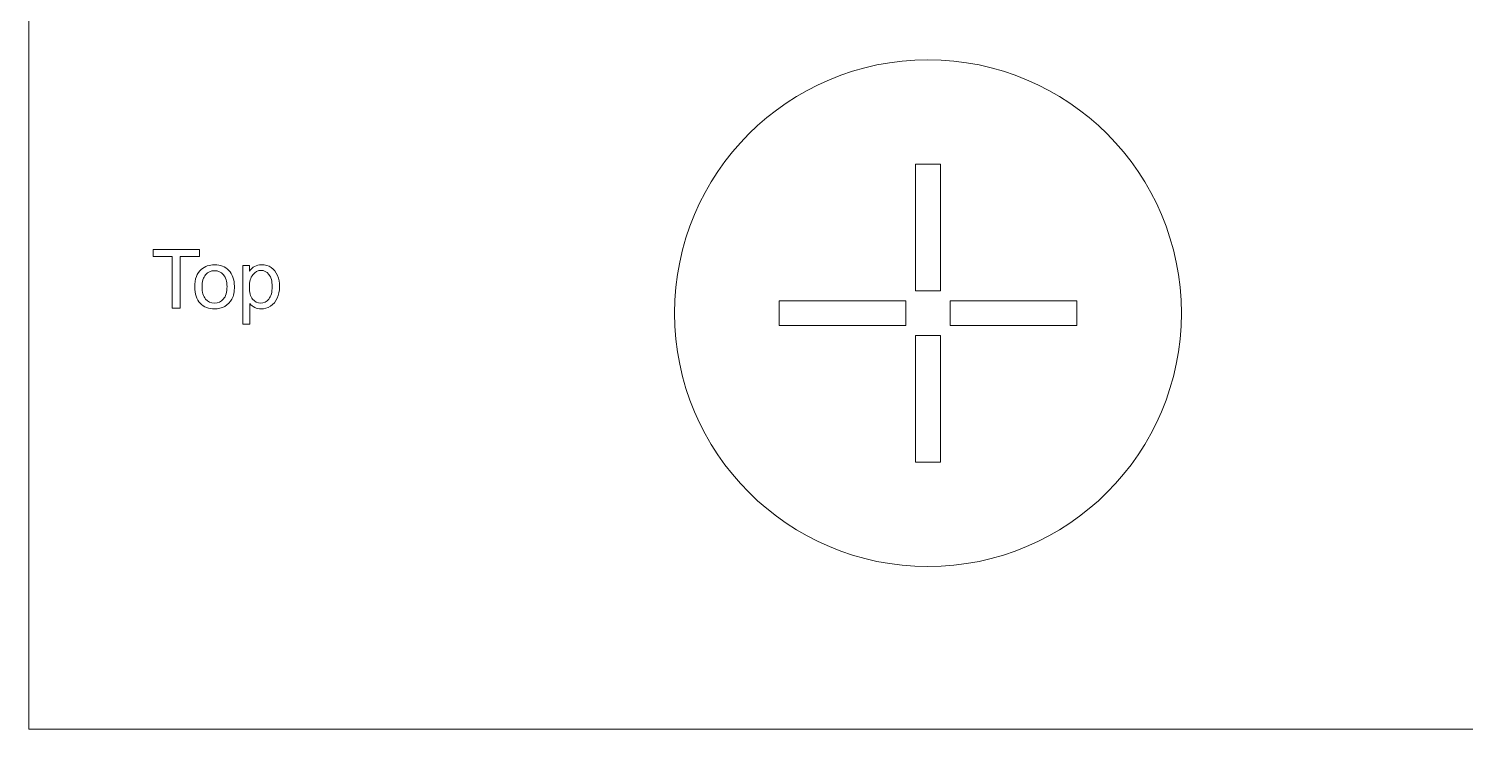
# Model space of a CAD drawing. Header units: millimetres. Extents: x -287 to 263, y -684 to 226.
# Drawn here: x -269.5 to -102.8, y -561.3 to -480 of the extents above; entities that cross this region are included whole.
import ezdxf

# ---------------------------------------------------------------- set-up
doc = ezdxf.new("R2010")
doc.units = ezdxf.units.MM
doc.header["$MEASUREMENT"] = 0
doc.layers.add('Layer 1', color=7, linetype='Continuous')

msp = doc.modelspace()

# ---------------------------------------------------------------- linework, layer by layer
at = {"layer": 'Layer 1', "lineweight": 9}
for points, knots in [([(-269.4627, -312.8832), (-269.4627, -312.8832), (87.7603, -312.8832), (87.7603, -312.8832), (87.7603, -312.8832), (87.7603, -312.8832), (87.7603, -561.3221), (87.7603, -561.3221), (87.7603, -561.3221), (87.7603, -561.3221), (-269.4627, -561.3221), (-269.4627, -561.3221), (-269.4627, -561.3221), (-269.4627, -561.3221), (-269.4627, -312.8832), (-269.4627, -312.8832)], [0, 0, 0, 0, 0.2, 0.2, 0.2, 0.2, 0.4, 0.4, 0.4, 0.4, 0.6, 0.6, 0.6, 0.6, 1, 1, 1, 1]), ([(-194.5214, -513.0344), (-194.5214, -496.7965), (-181.3582, -483.6333), (-165.1203, -483.6333), (-165.1203, -483.6333), (-148.8825, -483.6333), (-135.7192, -496.7966), (-135.7192, -513.0344), (-135.7192, -513.0344), (-135.7192, -529.2722), (-148.8825, -542.4354), (-165.1203, -542.4354), (-165.1203, -542.4354), (-181.3582, -542.4354), (-194.5214, -529.2722), (-194.5214, -513.0344)], [0, 0, 0, 0, 0.2, 0.2, 0.2, 0.2, 0.4, 0.4, 0.4, 0.4, 0.6, 0.6, 0.6, 0.6, 1, 1, 1, 1]), ([(-166.561, -510.4548), (-166.561, -510.4548), (-163.6797, -510.4548), (-163.6797, -510.4548), (-163.6797, -510.4548), (-163.6797, -510.4548), (-163.6797, -495.7542), (-163.6797, -495.7542), (-163.6797, -495.7542), (-163.6797, -495.7542), (-166.561, -495.7542), (-166.561, -495.7542), (-166.561, -495.7542), (-166.561, -495.7542), (-166.561, -510.4548), (-166.561, -510.4548)], [0, 0, 0, 0, 0.2, 0.2, 0.2, 0.2, 0.4, 0.4, 0.4, 0.4, 0.6, 0.6, 0.6, 0.6, 1, 1, 1, 1]), ([(-252.8005, -512.4414), (-252.8005, -512.4414), (-252.8005, -506.4541), (-252.8005, -506.4541), (-252.8005, -506.4541), (-252.8005, -506.4541), (-255.0362, -506.4541), (-255.0362, -506.4541), (-255.0362, -506.4541), (-255.0362, -506.4541), (-255.0362, -505.6584), (-255.0362, -505.6584), (-255.0362, -505.6584), (-255.0362, -505.6584), (-249.6647, -505.6584), (-249.6647, -505.6584), (-249.6647, -505.6584), (-249.6647, -505.6584), (-249.6647, -506.4541), (-249.6647, -506.4541), (-249.6647, -506.4541), (-249.6647, -506.4541), (-251.9005, -506.4541), (-251.9005, -506.4541), (-251.9005, -506.4541), (-251.9005, -506.4541), (-251.9005, -512.4414), (-251.9005, -512.4414), (-251.9005, -512.4414), (-251.9005, -512.4414), (-252.8005, -512.4414), (-252.8005, -512.4414)], [0, 0, 0, 0, 0.11111111, 0.11111111, 0.11111111, 0.11111111, 0.22222222, 0.22222222, 0.22222222, 0.22222222, 0.33333333, 0.33333333, 0.33333333, 0.33333333, 0.44444444, 0.44444444, 0.44444444, 0.44444444, 0.55555556, 0.55555556, 0.55555556, 0.55555556, 0.66666667, 0.66666667, 0.66666667, 0.66666667, 0.77777778, 0.77777778, 0.77777778, 0.77777778, 1, 1, 1, 1]), ([(-250.2047, -509.983), (-250.2047, -509.0751), (-249.952, -508.4025), (-249.4452, -507.9652), (-249.4452, -507.9652), (-249.0236, -507.602), (-248.5073, -507.4204), (-247.8995, -507.4204), (-247.8995, -507.4204), (-247.2253, -507.4204), (-246.6726, -507.6415), (-246.2432, -508.0836), (-246.2432, -508.0836), (-245.8153, -508.5241), (-245.6006, -509.1351), (-245.6006, -509.9136), (-245.6006, -509.9136), (-245.6006, -510.5451), (-245.6953, -511.0409), (-245.8848, -511.4025), (-245.8848, -511.4025), (-246.0742, -511.764), (-246.3505, -512.0451), (-246.7137, -512.2456), (-246.7137, -512.2456), (-247.0753, -512.4461), (-247.4716, -512.5456), (-247.8995, -512.5456), (-247.8995, -512.5456), (-248.5879, -512.5456), (-249.1436, -512.3261), (-249.5684, -511.8856), (-249.5684, -511.8856), (-249.9931, -511.4451), (-250.2047, -510.8104), (-250.2047, -509.983)], [0, 0, 0, 0, 0.1, 0.1, 0.1, 0.1, 0.2, 0.2, 0.2, 0.2, 0.3, 0.3, 0.3, 0.3, 0.4, 0.4, 0.4, 0.4, 0.5, 0.5, 0.5, 0.5, 0.6, 0.6, 0.6, 0.6, 0.7, 0.7, 0.7, 0.7, 0.8, 0.8, 0.8, 0.8, 1, 1, 1, 1]), ([(-249.3521, -509.9846), (-249.3521, -510.613), (-249.2147, -511.0835), (-248.94, -511.3946), (-248.94, -511.3946), (-248.6637, -511.7072), (-248.3179, -511.8635), (-247.8995, -511.8635), (-247.8995, -511.8635), (-247.4858, -511.8635), (-247.1416, -511.7072), (-246.8653, -511.393), (-246.8653, -511.393), (-246.5905, -511.0788), (-246.4532, -510.6004), (-246.4532, -509.9578), (-246.4532, -509.9578), (-246.4532, -509.3515), (-246.5921, -508.892), (-246.8684, -508.5809), (-246.8684, -508.5809), (-247.1447, -508.2683), (-247.4889, -508.112), (-247.8995, -508.112), (-247.8995, -508.112), (-248.3179, -508.112), (-248.6637, -508.2667), (-248.94, -508.5778), (-248.94, -508.5778), (-249.2147, -508.8888), (-249.3521, -509.3578), (-249.3521, -509.9846)], [0, 0, 0, 0, 0.11111111, 0.11111111, 0.11111111, 0.11111111, 0.22222222, 0.22222222, 0.22222222, 0.22222222, 0.33333333, 0.33333333, 0.33333333, 0.33333333, 0.44444444, 0.44444444, 0.44444444, 0.44444444, 0.55555556, 0.55555556, 0.55555556, 0.55555556, 0.66666667, 0.66666667, 0.66666667, 0.66666667, 0.77777778, 0.77777778, 0.77777778, 0.77777778, 1, 1, 1, 1]), ([(-244.6232, -514.3266), (-244.6232, -514.3266), (-244.6232, -507.5247), (-244.6232, -507.5247), (-244.6232, -507.5247), (-244.6232, -507.5247), (-243.8654, -507.5247), (-243.8654, -507.5247), (-243.8654, -507.5247), (-243.8654, -507.5247), (-243.8654, -508.1704), (-243.8654, -508.1704), (-243.8654, -508.1704), (-243.687, -507.921), (-243.4849, -507.7331), (-243.2591, -507.6083), (-243.2591, -507.6083), (-243.0349, -507.4836), (-242.7617, -507.4204), (-242.4412, -507.4204), (-242.4412, -507.4204), (-242.0212, -507.4204), (-241.6517, -507.5278), (-241.3312, -507.7441), (-241.3312, -507.7441), (-241.0107, -507.9589), (-240.7691, -508.2636), (-240.6049, -508.6552), (-240.6049, -508.6552), (-240.4423, -509.0483), (-240.3602, -509.4778), (-240.3602, -509.9467), (-240.3602, -509.9467), (-240.3602, -510.4472), (-240.4502, -510.8988), (-240.6302, -511.3014), (-240.6302, -511.3014), (-240.8102, -511.7025), (-241.0723, -512.0104), (-241.4165, -512.2251), (-241.4165, -512.2251), (-241.7591, -512.4382), (-242.1207, -512.5456), (-242.4996, -512.5456), (-242.4996, -512.5456), (-242.7775, -512.5456), (-243.027, -512.4872), (-243.2464, -512.3703), (-243.2464, -512.3703), (-243.4675, -512.2535), (-243.6475, -512.1067), (-243.7896, -511.9283), (-243.7896, -511.9283), (-243.7896, -511.9283), (-243.7896, -514.3266), (-243.7896, -514.3266), (-243.7896, -514.3266), (-243.7896, -514.3266), (-244.6232, -514.3266), (-244.6232, -514.3266)], [0, 0, 0, 0, 0.0625, 0.0625, 0.0625, 0.0625, 0.125, 0.125, 0.125, 0.125, 0.1875, 0.1875, 0.1875, 0.1875, 0.25, 0.25, 0.25, 0.25, 0.3125, 0.3125, 0.3125, 0.3125, 0.375, 0.375, 0.375, 0.375, 0.4375, 0.4375, 0.4375, 0.4375, 0.5, 0.5, 0.5, 0.5, 0.5625, 0.5625, 0.5625, 0.5625, 0.625, 0.625, 0.625, 0.625, 0.6875, 0.6875, 0.6875, 0.6875, 0.75, 0.75, 0.75, 0.75, 0.8125, 0.8125, 0.8125, 0.8125, 0.875, 0.875, 0.875, 0.875, 1, 1, 1, 1]), ([(-243.8654, -510.013), (-243.8654, -510.643), (-243.7375, -511.1088), (-243.4833, -511.4104), (-243.4833, -511.4104), (-243.2275, -511.7119), (-242.918, -511.8635), (-242.5549, -511.8635), (-242.5549, -511.8635), (-242.1854, -511.8635), (-241.8696, -511.7072), (-241.6075, -511.3946), (-241.6075, -511.3946), (-241.3438, -511.082), (-241.2128, -510.5988), (-241.2128, -509.9436), (-241.2128, -509.9436), (-241.2128, -509.3183), (-241.3407, -508.8509), (-241.598, -508.5399), (-241.598, -508.5399), (-241.8554, -508.2289), (-242.1617, -508.0741), (-242.5186, -508.0741), (-242.5186, -508.0741), (-242.8722, -508.0741), (-243.1849, -508.2399), (-243.4564, -508.5699), (-243.4564, -508.5699), (-243.7296, -508.9015), (-243.8654, -509.3815), (-243.8654, -510.013)], [0, 0, 0, 0, 0.11111111, 0.11111111, 0.11111111, 0.11111111, 0.22222222, 0.22222222, 0.22222222, 0.22222222, 0.33333333, 0.33333333, 0.33333333, 0.33333333, 0.44444444, 0.44444444, 0.44444444, 0.44444444, 0.55555556, 0.55555556, 0.55555556, 0.55555556, 0.66666667, 0.66666667, 0.66666667, 0.66666667, 0.77777778, 0.77777778, 0.77777778, 0.77777778, 1, 1, 1, 1]), ([(-167.6999, -514.475), (-167.6999, -514.475), (-167.6999, -511.5937), (-167.6999, -511.5937), (-167.6999, -511.5937), (-167.6999, -511.5937), (-182.4005, -511.5937), (-182.4005, -511.5937), (-182.4005, -511.5937), (-182.4005, -511.5937), (-182.4005, -514.475), (-182.4005, -514.475), (-182.4005, -514.475), (-182.4005, -514.475), (-167.6999, -514.475), (-167.6999, -514.475)], [0, 0, 0, 0, 0.2, 0.2, 0.2, 0.2, 0.4, 0.4, 0.4, 0.4, 0.6, 0.6, 0.6, 0.6, 1, 1, 1, 1]), ([(-162.5407, -511.5937), (-162.5407, -511.5937), (-162.5407, -514.475), (-162.5407, -514.475), (-162.5407, -514.475), (-162.5407, -514.475), (-147.8401, -514.475), (-147.8401, -514.475), (-147.8401, -514.475), (-147.8401, -514.475), (-147.8401, -511.5937), (-147.8401, -511.5937), (-147.8401, -511.5937), (-147.8401, -511.5937), (-162.5407, -511.5937), (-162.5407, -511.5937)], [0, 0, 0, 0, 0.2, 0.2, 0.2, 0.2, 0.4, 0.4, 0.4, 0.4, 0.6, 0.6, 0.6, 0.6, 1, 1, 1, 1]), ([(-163.6797, -515.614), (-163.6797, -515.614), (-166.561, -515.614), (-166.561, -515.614), (-166.561, -515.614), (-166.561, -515.614), (-166.561, -530.3146), (-166.561, -530.3146), (-166.561, -530.3146), (-166.561, -530.3146), (-163.6797, -530.3146), (-163.6797, -530.3146), (-163.6797, -530.3146), (-163.6797, -530.3146), (-163.6797, -515.614), (-163.6797, -515.614)], [0, 0, 0, 0, 0.2, 0.2, 0.2, 0.2, 0.4, 0.4, 0.4, 0.4, 0.6, 0.6, 0.6, 0.6, 1, 1, 1, 1])]:
    msp.add_open_spline(points, degree=3, knots=knots, dxfattribs=at)

doc.saveas('drawing.dxf')
